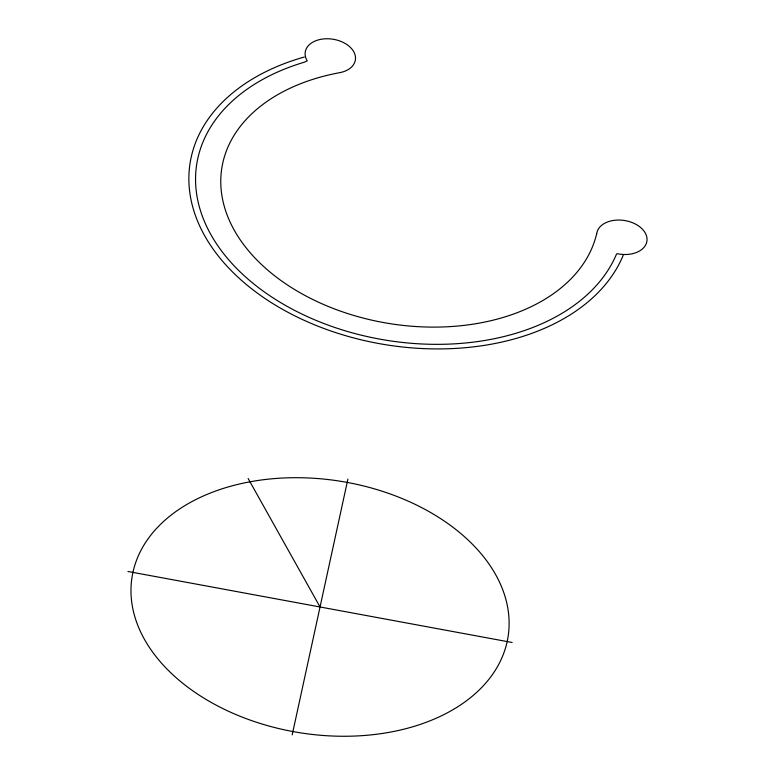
<?xml version="1.0" encoding="UTF-8"?>
<svg xmlns="http://www.w3.org/2000/svg" width="775" height="775" viewBox="0 0 775 775"><rect width="100%" height="100%" fill="white"/><g stroke="black" fill="none" stroke-linecap="round" stroke-linejoin="round"><path stroke-width="1.16" d="M292.194 734.865L347.897 479.086M623.187 255.275L622.829 256.176A222.483 148.868 9 0 1 273.953 304.265A222.483 148.868 9 0 1 300.865 58.009L304.294 57.04M127.953 571.475L512.149 642.485M320.046 606.98L248.116 478.466M596.692 233.992L596.014 236.307A190.359 127.371 9 0 1 291.235 287.438A190.359 127.371 9 0 1 337.978 72.995L338.287 72.898A25.381 16.982 9 0 0 353.962 52.119A25.381 16.982 9 0 0 320.85 39.322A25.381 16.982 9 0 0 307.249 60.905L304.168 62.242A215.741 144.353 9 0 0 278.07 301.039A215.741 144.353 9 0 0 616.377 254.403L617.055 253.657A25.381 16.982 9 0 0 646.767 241.984A25.381 16.982 9 0 0 624.543 220.517A25.381 16.982 9 0 0 596.692 233.992M249.976 481.808L248.174 482.147A190.369 127.381 9 0 0 132.932 572.396A190.359 127.371 9 0 0 292.921 731.552A190.359 127.371 9 0 0 507.16 641.564A190.359 127.371 9 0 0 347.171 482.408A190.388 127.391 9 0 0 249.976 481.808"/></g></svg>
